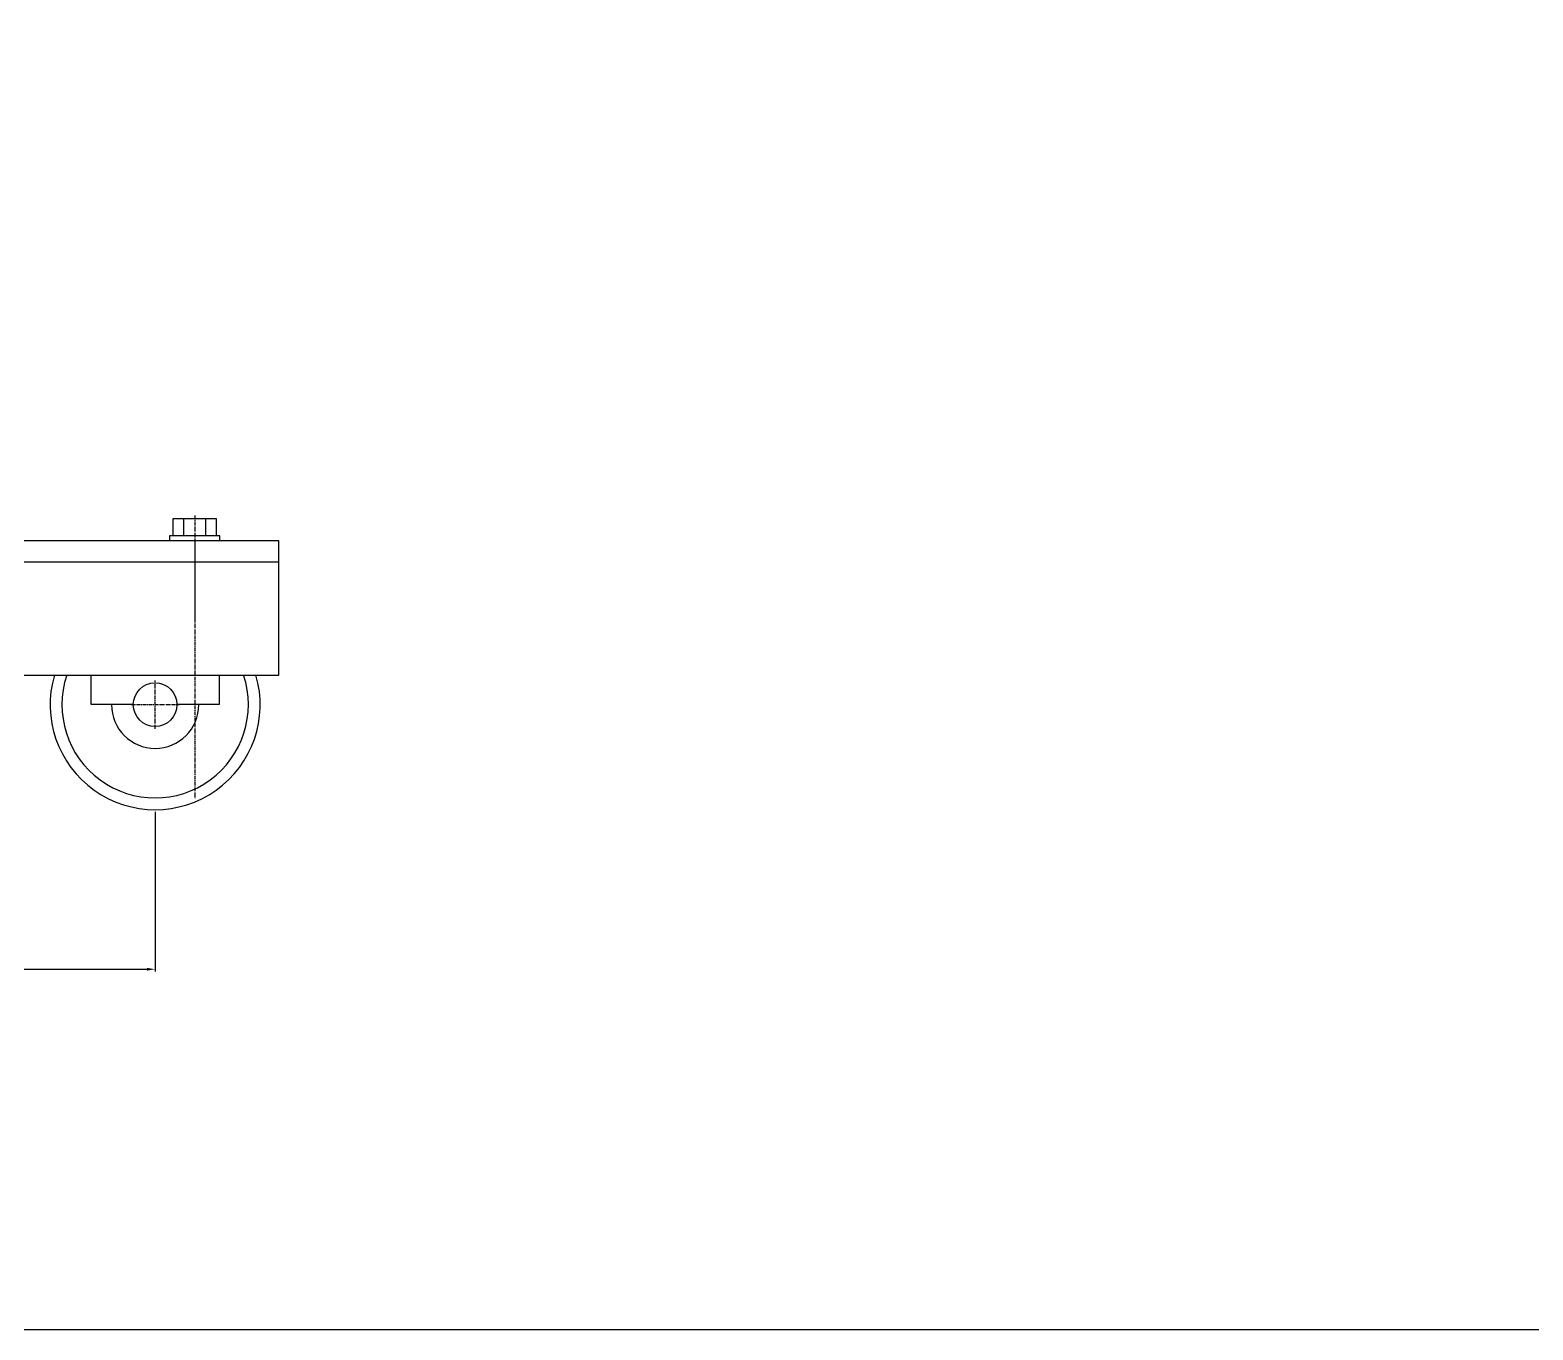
# Model space of a CAD drawing. Header units: millimetres. Extents: x 1341 to 37388, y -13954 to 1849.
# Drawn here: x 33444 to 33960, y -5621 to -5174 of the extents above; entities that cross this region are included whole.
import ezdxf

# ---------------------------------------------------------------- set-up
doc = ezdxf.new("R2010")
doc.units = ezdxf.units.MM
doc.linetypes.add('CENTER', pattern=[2, 1.25, -0.25, 0.25, -0.25])
doc.linetypes.add('DASHED', pattern=[0.2067, 0.1654, -0.0413])
for name, color, linetype in [('02', 3, 'DASHED'), ('03', 4, 'Continuous'), ('04', 5, 'CENTER')]:
    doc.layers.add(name, color=color, linetype=linetype)
doc.styles.add('ROMANS', font='romans.shx')
doc.styles.get("Standard").update_dxf_attribs({"font": 'arial.ttf'})
doc.dimstyles.new('ISO-25', dxfattribs={"dimtxt": 2.5, "dimasz": 2.5, "dimexe": 1.25, "dimexo": 0.625, "dimtad": 1, "dimtxsty": 'Standard', "dimcen": 2.5, "dimadec": 0, "dimazin": 0, "dimtfac": 1, "dimtmove": 0, "dimatfit": 3, "dimfxl": 1, "dimarcsym": 0})

# ---------------------------------------------------------------- blocks, each defined once
blk = doc.blocks.new('*D72')
at = {"layer": '03', "color": 2, "lineweight": -2, "transparency": 16777216}
for p, q in [((32924.51, -5349.13), (32924.51, -4074.16)), ((33544.51, -4785.26), (33544.51, -4074.16)), ((32927.26, -4074.91), (33541.76, -4074.91))]:
    blk.add_line(p, q, dxfattribs=at)
at = {"layer": '03', "color": 2, "transparency": 16777216}
for points in [[(32927.26, -4074.45), (32927.26, -4075.37), (32924.51, -4074.91)], [(33541.76, -4074.45), (33541.76, -4075.37), (33544.51, -4074.91)]]:
    blk.add_solid(points, dxfattribs=at)
at = {"layer": 'Defpoints', "color": 0, "transparency": 16777216}
for p in [(33544.51, -4074.91), (33544.51, -4786.01), (32924.51, -5349.88)]:
    blk.add_point(p, dxfattribs=at)
at = {"layer": '03', "color": 3, "transparency": 16777216, "insert": (33234.51, -4072.53), "char_height": 2.75, "attachment_point": 5, "style": 'ROMANS'}
blk.add_mtext('6200', dxfattribs=at)
blk = doc.blocks.new('*D73')
at = {"layer": '03', "color": 2, "lineweight": -2, "transparency": 16777216}
for p, q in [((32966.99, -5442.99), (32966.99, -5497.79)), ((33486.99, -5442.99), (33486.99, -5497.79)), ((32969.74, -5497.04), (33484.24, -5497.04))]:
    blk.add_line(p, q, dxfattribs=at)
at = {"layer": '03', "color": 2, "transparency": 16777216}
for points in [[(32969.74, -5496.58), (32969.74, -5497.5), (32966.99, -5497.04)], [(33484.24, -5496.58), (33484.24, -5497.5), (33486.99, -5497.04)]]:
    blk.add_solid(points, dxfattribs=at)
at = {"layer": 'Defpoints', "color": 0, "transparency": 16777216}
for p in [(32966.99, -5442.24), (33486.99, -5442.24), (33486.99, -5497.04)]:
    blk.add_point(p, dxfattribs=at)
at = {"layer": '03', "color": 3, "transparency": 16777216, "insert": (33226.99, -5494.66), "char_height": 2.75, "attachment_point": 5, "style": 'ROMANS'}
blk.add_mtext('5200', dxfattribs=at)

msp = doc.modelspace()

# ---------------------------------------------------------------- linework, layer by layer
at = {"layer": '02'}
msp.add_line((33529.46, -5357.21), (32924.51, -5357.21), dxfattribs=at)
at = {"layer": '03'}
for p, q in [((33508.11, -5342.38), (33493.1, -5342.38)), ((33493.1, -5342.38), (33493.1, -5348.15)), ((33496.85, -5348.15), (33496.85, -5342.38)), ((33504.35, -5348.15), (33504.35, -5342.38)), ((33508.11, -5348.15), (33508.11, -5342.38)), ((33509.26, -5348.15), (33491.94, -5348.15)), ((33491.94, -5348.15), (33491.94, -5349.88)), ((33509.26, -5349.88), (33509.26, -5348.15)), ((33529.46, -5349.88), (32924.51, -5349.88)), ((33509.26, -5349.88), (33491.94, -5349.88)), ((33500.6, -5349.88), (33500.6, -5377.72)), ((33529.46, -5396.06), (33529.46, -5349.88)), ((32924.51, -5396.06), (33529.46, -5396.06)), ((33465, -5406.16), (33465, -5396.06)), ((33508.98, -5396.06), (33508.98, -5406.16)), ((33479.49, -5406.16), (33465, -5406.16)), ((33508.98, -5406.16), (33494.49, -5406.16))]:
    msp.add_line(p, q, dxfattribs=at)
msp.add_lwpolyline([(32658.18, -3590.61), (37387.96, -3590.61), (37387.96, -5620.94), (32658.18, -5620.94)], close=True, dxfattribs=at)
msp.add_circle((33486.99, -5406.16), 7.5, dxfattribs=at)
for radius, start, end in [(36.08, 163.7398, 16.2602), (32.04, 161.6201, 18.3799), (15.01, 180, 0)]:
    msp.add_arc((33486.99, -5406.16), radius, start, end, dxfattribs=at)
at = {"layer": '04'}
for p, q in [((33500.6, -5341.22), (33500.6, -5376.57)), ((33500.6, -5376.57), (33500.6, -5438.49)), ((33486.99, -5414.42), (33486.99, -5397.91)), ((33478.73, -5406.16), (33495.24, -5406.16))]:
    msp.add_line(p, q, dxfattribs=at)

# ---------------------------------------------------------------- dimensions: what is measured, and where the dimension line sits
at = {"layer": '03'}
for base, p1, p2, picture, middle in [((33544.51, -4074.91), (32924.51, -5349.88), (33544.51, -4786.01), '*D72', (33234.51, -4072.53)), ((33486.99, -5497.04), (32966.99, -5442.24), (33486.99, -5442.24), '*D73', (33226.99, -5494.66))]:
    dim = msp.add_linear_dim(base=base, p1=p1, p2=p2, dimstyle='ISO-25', override={"dimtxt": 2.75, "dimasz": 2.75, "dimexe": 0.75, "dimexo": 0.75, "dimgap": 1, "dimdec": 0, "dimlfac": 10, "dimtxsty": 'ROMANS', "dimclrd": 2, "dimclre": 2, "dimclrt": 3, "dimtdec": 0, "dimtix": 1, "dimtvp": 0.7}, dxfattribs=at)
    dim.commit()
    dim.dimension.update_dxf_attribs({"geometry": picture, "text_midpoint": middle})

doc.saveas('drawing.dxf')
